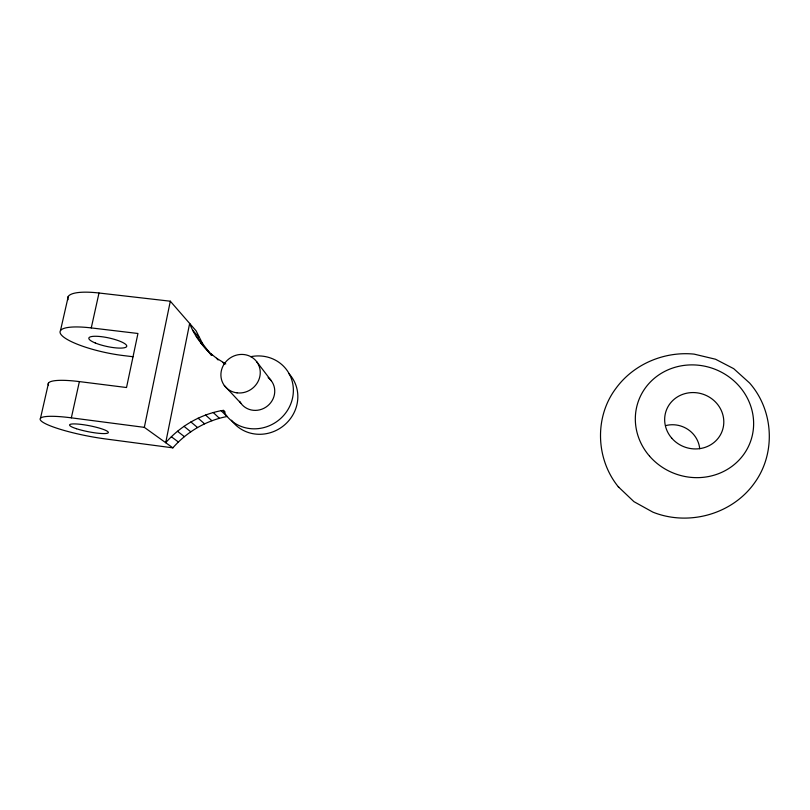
<?xml version="1.0" encoding="UTF-8"?>
<svg xmlns="http://www.w3.org/2000/svg" width="810" height="810" viewBox="0 0 810 810"><rect width="100%" height="100%" fill="white"/><g stroke="black" fill="none" stroke-linecap="round" stroke-linejoin="round"><path stroke-width="1.21" d="M212.24 355.276C202.713 346.285 194.329 335.836 189.651 323.453L165.706 442.705C180.023 426.354 199.726 414.791 221.1 410.7L227.083 416.502C206.155 420.501 186.857 431.821 172.864 447.849L144.332 427.356L170.313 301.209L99.002 293.007A48.134 12.211 12.7 0 0 68.05 299.71M172.864 447.849L105.361 438.919A49.39 7.634 11.1 0 1 43.193 422.445A49.39 7.634 11.1 0 1 71.341 417.839L79.38 381.591L126.522 387.524L137.943 333.487L91.267 327.918A48.479 10.955 12.2 0 0 62.775 336.352A48.479 10.955 12.2 0 0 123.16 355.539L133.042 356.744M91.267 327.918L99.002 293.007M40.5 418.223L48.559 382.877M60.497 330.531L68.263 296.47M221.1 410.7L223.408 410.366L225.109 412.027M71.341 417.839L144.332 427.356M210.711 353.545L216.574 358.253L225.777 363.963M618.293 486.769L633.936 501.653L652.88 512.143C688.591 526.449 732.422 514.37 754.687 482.689C776.061 453.084 773.682 410.305 749.574 382.998L733.708 368.671L715.544 359.235L694.109 354.122C664.382 351.135 633.643 364.054 615.975 388.314C594.267 416.978 595.755 459.037 618.293 486.769L618.962 487.438M171.356 436.742L178.392 442.007M177.471 431.264L184.376 436.641M184.002 426.323L190.755 431.801M190.897 421.959L197.508 427.518M198.106 418.183L204.565 423.822M205.578 415.034L211.886 420.744M213.263 412.533L219.409 418.294M224.299 385.499L240.904 403.279M200.536 342.681L211.562 355.347L202.672 343.835L196.141 330.915L170.313 301.209M196.293 336.616L202.672 343.835M192.648 330.186L199.098 337.527M216.574 358.253L218.072 359.954M222.892 362.424L224.36 364.105M256.75 361.776L271.411 380.913M223.408 410.366L225.595 414.507A37.827 35.701 -36.3 0 0 272.322 424.329A37.827 35.701 -36.3 0 0 291.742 379.768A37.827 35.701 -36.3 0 0 250.796 356.673M665.698 425.604A26.487 25.039 22.5 0 1 699.708 448.72M268.15 377.592A18.913 17.85 -36.3 0 1 267.725 405.8A18.913 17.85 -36.3 0 1 239.659 401.294M48.539 385.287A49.015 8.991 11.5 0 1 79.38 381.591M289.008 373.774A37.037 35.012 -36.6 0 1 283.642 425.695A37.037 35.012 -36.6 0 1 231.488 420.228M649.579 456.182A59.596 55.931 20.4 0 0 750.283 442.179A59.596 55.931 20.4 0 0 683.569 365.472A59.596 55.931 20.4 0 0 649.579 456.182M671.692 438.099A29.798 27.965 20.4 0 0 722.085 431.325A29.798 27.965 20.4 0 0 688.925 392.83A29.798 27.965 20.4 0 0 671.692 438.099M237.067 392.86A20.098 18.863 -35.8 0 0 259.099 366.11A20.098 18.863 -35.8 0 0 225.555 362.151A20.098 18.863 -35.8 0 0 237.067 392.86M76.424 428.713A19.744 3.048 11.1 0 0 108.034 432.955A19.744 3.048 11.1 0 0 82.448 424.572A19.744 3.048 11.1 0 0 76.424 428.713M95.296 342.994A19.379 4.374 12.2 0 0 126.39 346.872A19.379 4.374 12.2 0 0 101.685 336.707A19.379 4.374 12.2 0 0 95.296 342.994"/></g></svg>
